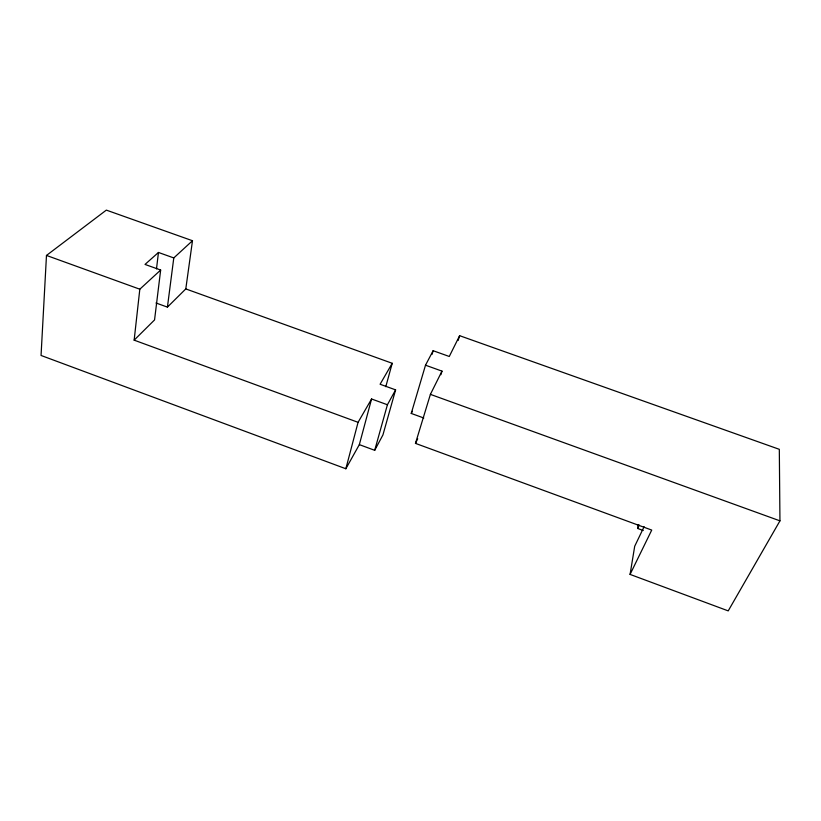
<?xml version="1.0" encoding="UTF-8"?>
<svg xmlns="http://www.w3.org/2000/svg" width="821" height="821" viewBox="0 0 821 821"><rect width="100%" height="100%" fill="white"/><g stroke="black" fill="none" stroke-linecap="round" stroke-linejoin="round"><path stroke-width="1.23" d="M185.792 288.92L192.483 240.727L106.34 210.114L46.479 255.434L41.05 355.462L345.846 468.76L359.341 444.633L371.574 398.985L387.409 404.753L395.609 389.872L380.092 384.249L392.222 363.293L185.792 288.92L167.422 307.126L155.99 302.98M371.574 398.985L358.069 422.322L134.151 340.151L139.816 289.208L160.659 270.037L145.019 264.424L158.463 252.458L173.785 257.927L192.483 240.727M156.493 268.878L158.463 252.458M160.659 270.037L154.553 319.923L134.151 340.151M167.422 307.126L173.785 257.927M423.78 418.002L411.239 413.435L425.504 365.201L433.139 350.711L449.272 356.478L459.637 335.686L779.314 449.323L779.95 520.853L728.217 610.886L630.076 574.413L634.705 546.242L644.136 526.682M643.274 530.53L637.619 528.447L638.245 524.65M345.846 468.76L358.069 422.322M385.788 386.701L392.222 363.293M359.341 444.633L374.704 450.308L387.409 404.753M395.609 389.872L382.935 434.914L374.704 450.308M432.051 354.374L433.139 350.711M630.076 574.413L651.73 530.079L415.467 443.381L430.399 394.367L441.985 371.123L425.504 365.201M440.877 374.735L441.985 371.123M458.149 340.479L459.637 335.686M637.619 528.447L639.261 525.03M415.467 443.381L417.704 438.783M411.239 413.435L412.337 411.28M46.479 255.434L139.816 289.208M430.399 394.367L779.95 520.853"/></g></svg>
